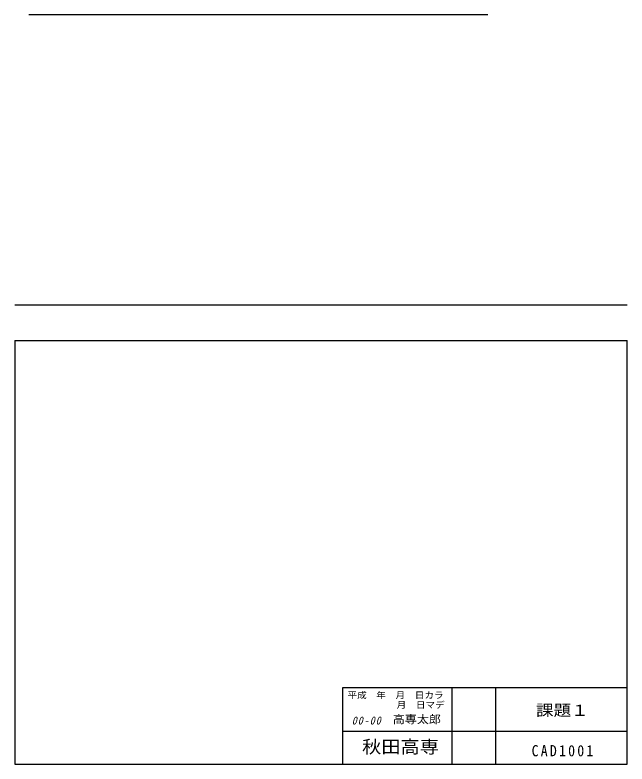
# Model space of a CAD drawing. Units: millimetres on the paper. Extents: x -139 to 141, y -98 to 245.
import ezdxf
from ezdxf.enums import TextEntityAlignment as Align

# ---------------------------------------------------------------- set-up
doc = ezdxf.new("R2010")
doc.units = ezdxf.units.MM
doc.layers.add('0-0', color=7, linetype='Continuous')
doc.styles.add('ＭＳ ゴシック', font='')
doc.styles.get('ＭＳ ゴシック').set_extended_font_data('MS Gothic')

msp = doc.modelspace()

# ---------------------------------------------------------------- linework, layer by layer
at = {"layer": '0-0'}
for p, q in [((77.787, 245.063), (-132.213, 245.063)), ((141.462, 112.216), (-138.538, 112.216)), ((-138.538, 96.119), (-138.538, -97.784)), ((-138.538, 96.119), (141.462, 96.119)), ((141.462, -97.784), (141.462, 96.119)), ((11.462, -97.784), (11.462, -62.784)), ((11.462, -62.784), (141.462, -62.784)), ((61.462, -97.784), (61.462, -62.784)), ((81.462, -97.784), (81.462, -62.784)), ((11.462, -82.784), (141.462, -82.784)), ((-138.538, -97.784), (141.462, -97.784))]:
    msp.add_line(p, q, dxfattribs=at)

# ---------------------------------------------------------------- texts
at = {"layer": '0-0', "style": 'ＭＳ ゴシック', "width": 1.1}
for s, p in [('平成\u3000年\u3000月\u3000日カラ', (13.569, -68.64)), ('月\u3000日マデ', (36.054, -73.088))]:
    msp.add_text(s, height=2.933, dxfattribs=at).set_placement(p, align=Align.BOTTOM_LEFT)
at = {"layer": '0-0', "color": 2, "style": 'ＭＳ ゴシック'}
for s, height, width, p in [('課題１', 5.132, 1.15, (99.803, -77.288)), ('秋田高専', 5.865, 1.1, (20.241, -94.585))]:
    msp.add_text(s, height=height, dxfattribs=dict(at, width=width)).set_placement(p, align=Align.BOTTOM_LEFT)
at = {"layer": '0-0', "color": 3, "style": 'ＭＳ ゴシック', "width": 1.1}
msp.add_text('高専太郎', height=3.666, dxfattribs=at).set_placement((34.325, -80.253), align=Align.BOTTOM_LEFT)
at = {"layer": '0-0', "color": 3, "insert": (15.546, -79.759), "char_height": 3.666, "attachment_point": 7, "style": 'ＭＳ ゴシック'}
msp.add_mtext('\\T1.22;\\W0.9;\\Q15;00-00', dxfattribs=at)
at = {"layer": '0-0', "color": 2, "insert": (97.826, -94.337), "char_height": 5.132, "attachment_point": 7, "style": 'ＭＳ ゴシック'}
msp.add_mtext('\\T1.33;\\W0.9;CAD1001', dxfattribs=at)

doc.saveas('drawing.dxf')
